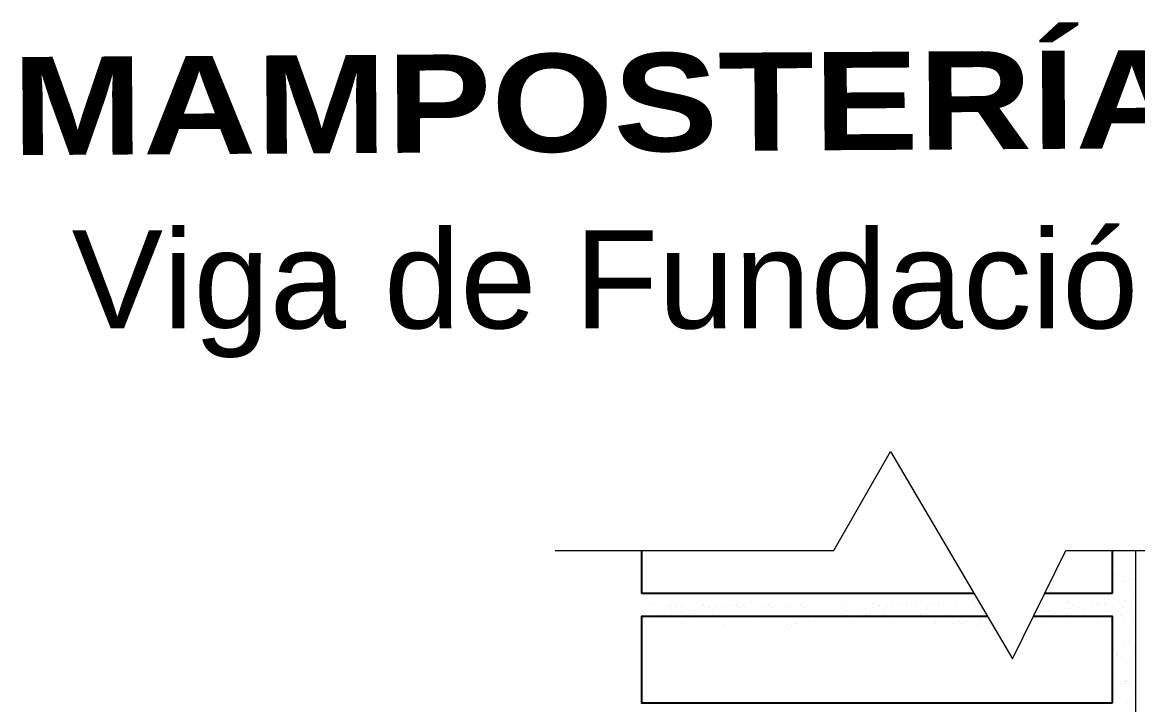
# Model space of a CAD drawing. Header units: millimetres. Extents: x 167 to 347, y -139 to 78.
# Drawn here: x 288.758 to 291.6, y -90.879 to -89.141 of the extents above; entities that cross this region are included whole.
import ezdxf

# ---------------------------------------------------------------- set-up
doc = ezdxf.new("R2010")
doc.units = ezdxf.units.MM
doc.header["$LTSCALE"] = 0.1
doc.header["$MEASUREMENT"] = 0
doc.layers.add('00-COTAS', color=1, linetype='Continuous', lineweight=9)
doc.layers.add('referencias', color=1, linetype='Continuous', lineweight=5)
for name, color, linetype in [('AUXILIAR', 1, 'Continuous'), ('hach', 1, 'Continuous'), ('ROTULO', 5, 'Continuous')]:
    doc.layers.add(name, color=color, linetype=linetype)
doc.styles.add('Afro', font='arial.ttf', dxfattribs={"height": 0.2})
doc.styles.add('ARIAL', font='arial.ttf', dxfattribs={"height": 0.18})

msp = doc.modelspace()

# ---------------------------------------------------------------- linework, layer by layer
at = {"color": 1}
for p, q in [((290.3361, -90.4862), (290.3361, -90.5949)), ((291.5361, -90.5949), (291.5361, -90.4862)), ((290.3361, -90.5949), (291.1825, -90.5949)), ((291.3636, -90.5949), (291.5361, -90.5949))]:
    msp.add_line(p, q, dxfattribs=at)
for points in [[(291.2177, -90.6549), (290.3361, -90.6549), (290.3361, -90.8749), (291.5361, -90.8749)], [(291.5361, -90.8749), (291.5361, -90.6549), (291.3341, -90.6549)]]:
    msp.add_lwpolyline(points, dxfattribs=at)
at = {"layer": '00-COTAS'}
msp.add_line((291.5956, -91.5303), (291.5956, -90.4862), dxfattribs=at)
at = {"layer": 'AUXILIAR', "color": 6, "lineweight": 18}
msp.add_lwpolyline([(290.1157, -90.4862), (290.8259, -90.4862), (290.9706, -90.2343), (291.281, -90.7626), (291.4171, -90.4862), (292.5784, -90.4862)], dxfattribs=at)
at = {"layer": 'hach', "linetype": 'Continuous'}
for p, q in [((291.5656, -90.547), (291.5656, -90.547)), ((291.5959, -90.5408), (291.5959, -90.5408)), ((291.5442, -90.5498), (291.5442, -90.5498)), ((291.5641, -90.5652), (291.5641, -90.5652)), ((291.5654, -90.5534), (291.5654, -90.5534)), ((291.5766, -90.5605), (291.5766, -90.5605)), ((291.5883, -90.5585), (291.5883, -90.5585)), ((290.3658, -90.6209), (290.3658, -90.6209)), ((290.3769, -90.628), (290.3769, -90.628)), ((290.4042, -90.6276), (290.4042, -90.6276)), ((290.4127, -90.6254), (290.4127, -90.6254)), ((290.4185, -90.6191), (290.4185, -90.6191)), ((290.4233, -90.6235), (290.4233, -90.6235)), ((290.4239, -90.6324), (290.4239, -90.6324)), ((290.4365, -90.6326), (290.4365, -90.6326)), ((290.4904, -90.626), (290.4904, -90.626)), ((290.4948, -90.6252), (290.4948, -90.6252)), ((290.506, -90.6323), (290.506, -90.6323)), ((290.5077, -90.63), (290.5077, -90.63)), ((290.5276, -90.631), (290.5276, -90.631)), ((290.5414, -90.6292), (290.5414, -90.6292)), ((290.5628, -90.6263), (290.5628, -90.6263)), ((290.5767, -90.6291), (290.5767, -90.6291)), ((290.5769, -90.6251), (290.5769, -90.6251)), ((290.588, -90.6321), (290.588, -90.6321)), ((290.5959, -90.6269), (290.5959, -90.6269)), ((290.5986, -90.6216), (290.5986, -90.6216)), ((290.6007, -90.6314), (290.6007, -90.6314)), ((290.6123, -90.6198), (290.6123, -90.6198)), ((290.6441, -90.6294), (290.6441, -90.6294)), ((290.659, -90.6249), (290.659, -90.6249)), ((290.6701, -90.632), (290.6701, -90.632)), ((290.7029, -90.6293), (290.7029, -90.6293)), ((290.7153, -90.6269), (290.7153, -90.6269)), ((290.7411, -90.6248), (290.7411, -90.6248)), ((290.7522, -90.6318), (290.7522, -90.6318)), ((290.8479, -90.6207), (290.8479, -90.6207)), ((290.859, -90.6278), (290.859, -90.6278)), ((290.8716, -90.6279), (290.8716, -90.6279)), ((290.9255, -90.6214), (290.9255, -90.6214)), ((290.927, -90.6311), (290.927, -90.6311)), ((290.93, -90.6206), (290.93, -90.6206)), ((290.9411, -90.6277), (290.9411, -90.6277)), ((290.9428, -90.6254), (290.9428, -90.6254)), ((290.9628, -90.6263), (290.9628, -90.6263)), ((290.9765, -90.6245), (290.9765, -90.6245)), ((290.9979, -90.6217), (290.9979, -90.6217)), ((291.0118, -90.6245), (291.0118, -90.6245)), ((291.0121, -90.6204), (291.0121, -90.6204)), ((291.0232, -90.6275), (291.0232, -90.6275)), ((291.031, -90.6223), (291.031, -90.6223)), ((291.0337, -90.617), (291.0337, -90.617)), ((291.0359, -90.6268), (291.0359, -90.6268)), ((291.0475, -90.6152), (291.0475, -90.6152)), ((291.0793, -90.6248), (291.0793, -90.6248)), ((291.0942, -90.6203), (291.0942, -90.6203)), ((291.1053, -90.6274), (291.1053, -90.6274)), ((291.138, -90.6246), (291.138, -90.6246)), ((291.1505, -90.6222), (291.1505, -90.6222)), ((291.1763, -90.6201), (291.1763, -90.6201)), ((291.1874, -90.6272), (291.1874, -90.6272)), ((291.3516, -90.6269), (291.3516, -90.6269)), ((291.3581, -90.6191), (291.3581, -90.6191)), ((291.4225, -90.6197), (291.4225, -90.6197)), ((291.4266, -90.6335), (291.4266, -90.6335)), ((291.4271, -90.6182), (291.4271, -90.6182)), ((291.4337, -90.6268), (291.4337, -90.6268)), ((291.448, -90.6307), (291.448, -90.6307)), ((291.456, -90.6288), (291.456, -90.6288)), ((291.4609, -90.6332), (291.4609, -90.6332)), ((291.4838, -90.626), (291.4838, -90.626)), ((291.4945, -90.6186), (291.4945, -90.6186)), ((291.4975, -90.6242), (291.4975, -90.6242)), ((291.5046, -90.6195), (291.5046, -90.6195)), ((291.5158, -90.6266), (291.5158, -90.6266)), ((291.5189, -90.6214), (291.5189, -90.6214)), ((291.5401, -90.6101), (291.5401, -90.6101)), ((291.5548, -90.6167), (291.5548, -90.6167)), ((291.5631, -90.6311), (291.5631, -90.6311)), ((291.5657, -90.616), (291.5657, -90.616)), ((291.5685, -90.6149), (291.5685, -90.6149)), ((291.5867, -90.6194), (291.5867, -90.6194)), ((291.5899, -90.612), (291.5899, -90.612)), ((290.3392, -90.6422), (290.3392, -90.6422)), ((290.3441, -90.6467), (290.3441, -90.6467)), ((290.3499, -90.6544), (290.3499, -90.6544)), ((290.3636, -90.6526), (290.3636, -90.6526)), ((290.3686, -90.6549), (290.3686, -90.6549)), ((290.3851, -90.6497), (290.3851, -90.6497)), ((290.4111, -90.6492), (290.4111, -90.6492)), ((290.4169, -90.6535), (290.4169, -90.6535)), ((290.4209, -90.645), (290.4209, -90.645)), ((290.4209, -90.645), (290.4209, -90.645)), ((290.4346, -90.6432), (290.4346, -90.6432)), ((290.4398, -90.6523), (290.4398, -90.6523)), ((290.4567, -90.6403), (290.4567, -90.6403)), ((290.4639, -90.6579), (290.4639, -90.6579)), ((290.4704, -90.6385), (290.4704, -90.6385)), ((290.4737, -90.6561), (290.4737, -90.6561)), ((290.4918, -90.6357), (290.4918, -90.6357)), ((290.5166, -90.6501), (290.5166, -90.6501)), ((290.5215, -90.6545), (290.5215, -90.6545)), ((290.5411, -90.6564), (290.5411, -90.6564)), ((290.546, -90.6578), (290.546, -90.6578)), ((290.6123, -90.6538), (290.6123, -90.6538)), ((290.6236, -90.6524), (290.6236, -90.6524)), ((290.6281, -90.6576), (290.6281, -90.6576)), ((290.6813, -90.6529), (290.6813, -90.6529)), ((290.7102, -90.6575), (290.7102, -90.6575)), ((290.7291, -90.6533), (290.7291, -90.6533)), ((290.734, -90.6578), (290.734, -90.6578)), ((290.7488, -90.6533), (290.7488, -90.6533)), ((290.8463, -90.6445), (290.8463, -90.6445)), ((290.856, -90.6404), (290.856, -90.6404)), ((290.8918, -90.6357), (290.8918, -90.6357)), ((290.899, -90.6533), (290.899, -90.6533)), ((290.9055, -90.6339), (290.9055, -90.6339)), ((290.9088, -90.6514), (290.9088, -90.6514)), ((290.9518, -90.6454), (290.9518, -90.6454)), ((290.9566, -90.6499), (290.9566, -90.6499)), ((290.9763, -90.6518), (290.9763, -90.6518)), ((290.9811, -90.6532), (290.9811, -90.6532)), ((291.0475, -90.6492), (291.0475, -90.6492)), ((291.0588, -90.6478), (291.0588, -90.6478)), ((291.0632, -90.653), (291.0632, -90.653)), ((291.1165, -90.6483), (291.1165, -90.6483)), ((291.1453, -90.6529), (291.1453, -90.6529)), ((291.1643, -90.6487), (291.1643, -90.6487)), ((291.1691, -90.6531), (291.1691, -90.6531)), ((291.1839, -90.6486), (291.1839, -90.6486)), ((291.2137, -90.6616), (291.2137, -90.6616)), ((291.3419, -90.6447), (291.3419, -90.6447)), ((291.3556, -90.6429), (291.3556, -90.6429)), ((291.3768, -90.6519), (291.3768, -90.6519)), ((291.377, -90.6401), (291.377, -90.6401)), ((291.3817, -90.6564), (291.3817, -90.6564)), ((291.3915, -90.6455), (291.3915, -90.6455)), ((291.3916, -90.6524), (291.3916, -90.6524)), ((291.4128, -90.6353), (291.4128, -90.6353)), ((291.4627, -90.643), (291.4627, -90.643)), ((291.4737, -90.6523), (291.4737, -90.6523)), ((291.4838, -90.6542), (291.4838, -90.6542)), ((291.5317, -90.6421), (291.5317, -90.6421)), ((291.5558, -90.6521), (291.5558, -90.6521)), ((291.5893, -90.6552), (291.5893, -90.6552)), ((291.5942, -90.6596), (291.5942, -90.6596)), ((290.367, -90.6677), (290.367, -90.6677)), ((290.4374, -90.6732), (290.4374, -90.6732)), ((290.4422, -90.6777), (290.4422, -90.6777)), ((290.5444, -90.6755), (290.5444, -90.6755)), ((290.6499, -90.6764), (290.6499, -90.6764)), ((290.6939, -90.6773), (290.6939, -90.6773)), ((290.7076, -90.6755), (290.7076, -90.6755)), ((290.717, -90.6777), (290.717, -90.6777)), ((290.729, -90.6727), (290.729, -90.6727)), ((290.7569, -90.6788), (290.7569, -90.6788)), ((290.7648, -90.668), (290.7648, -90.668)), ((290.7785, -90.6662), (290.7785, -90.6662)), ((290.8725, -90.6686), (290.8725, -90.6686)), ((290.8774, -90.673), (290.8774, -90.673)), ((290.9796, -90.6709), (290.9796, -90.6709)), ((291.085, -90.6718), (291.085, -90.6718)), ((291.129, -90.6727), (291.129, -90.6727)), ((291.1427, -90.6709), (291.1427, -90.6709)), ((291.1521, -90.673), (291.1521, -90.673)), ((291.1642, -90.6681), (291.1642, -90.6681)), ((291.1921, -90.6741), (291.1921, -90.6741)), ((291.2, -90.6634), (291.2, -90.6634)), ((291.3598, -90.6699), (291.3598, -90.6699)), ((291.4288, -90.669), (291.4288, -90.669)), ((291.4962, -90.6694), (291.4962, -90.6694)), ((291.5433, -90.6864), (291.5433, -90.6864)), ((291.5674, -90.6668), (291.5674, -90.6668)), ((291.5791, -90.6817), (291.5791, -90.6817)), ((291.5928, -90.6799), (291.5928, -90.6799)), ((291.537, -90.6926), (291.537, -90.6926)), ((291.5379, -90.7038), (291.5379, -90.7038)), ((291.5691, -90.7176), (291.5691, -90.7176)), ((291.5771, -90.7181), (291.5771, -90.7181)), ((291.5641, -90.7278), (291.5641, -90.7278)), ((291.569, -90.7323), (291.569, -90.7323)), ((291.5461, -90.7543), (291.5461, -90.7543)), ((291.5472, -90.7516), (291.5472, -90.7516)), ((291.5583, -90.7586), (291.5583, -90.7586)), ((291.5676, -90.7515), (291.5676, -90.7515)), ((291.5707, -90.7684), (291.5707, -90.7684)), ((291.5919, -90.7533), (291.5919, -90.7533)), ((291.5367, -90.7945), (291.5367, -90.7945)), ((291.5389, -90.8004), (291.5389, -90.8004)), ((291.5438, -90.8049), (291.5438, -90.8049)), ((291.5567, -90.8212), (291.5567, -90.8212)), ((291.5667, -90.8259), (291.5667, -90.8259)), ((291.5685, -90.8176), (291.5685, -90.8176)), ((291.5704, -90.8194), (291.5704, -90.8194)), ((291.5724, -90.8192), (291.5724, -90.8192)), ((291.5796, -90.8247), (291.5796, -90.8247)), ((291.5919, -90.8165), (291.5919, -90.8165)), ((291.5375, -90.8503), (291.5375, -90.8503)), ((291.5384, -90.8452), (291.5384, -90.8452)), ((291.5929, -90.85), (291.5929, -90.85)), ((291.574, -90.87), (291.574, -90.87))]:
    msp.add_line(p, q, dxfattribs=at)

# ---------------------------------------------------------------- texts
at = {"layer": 'referencias', "insert": (288.8837, -89.6707), "char_height": 0.25, "width": 8.422895, "attachment_point": 1, "style": 'ARIAL'}
msp.add_mtext('Viga de Fundación y Pilotín', dxfattribs=at)
at = {"layer": 'ROTULO', "color": 7, "linetype": 'Continuous', "insert": (291.0338, -89.3426, -10.2721), "char_height": 0.25, "width": 4.467791, "attachment_point": 5, "rotation": 0.3481, "style": 'Afro'}
msp.add_mtext('\\pxqc;{\\fArial Black|b1|i0|c0|p34;MAMPOSTERÍA \\fArial|b0|i0|c0|p34;\\C256; \\fSwis721 BdOul BT|b1|i0|c0|p82;\\C7;0.30 mts}', dxfattribs=at)

doc.saveas('drawing.dxf')
